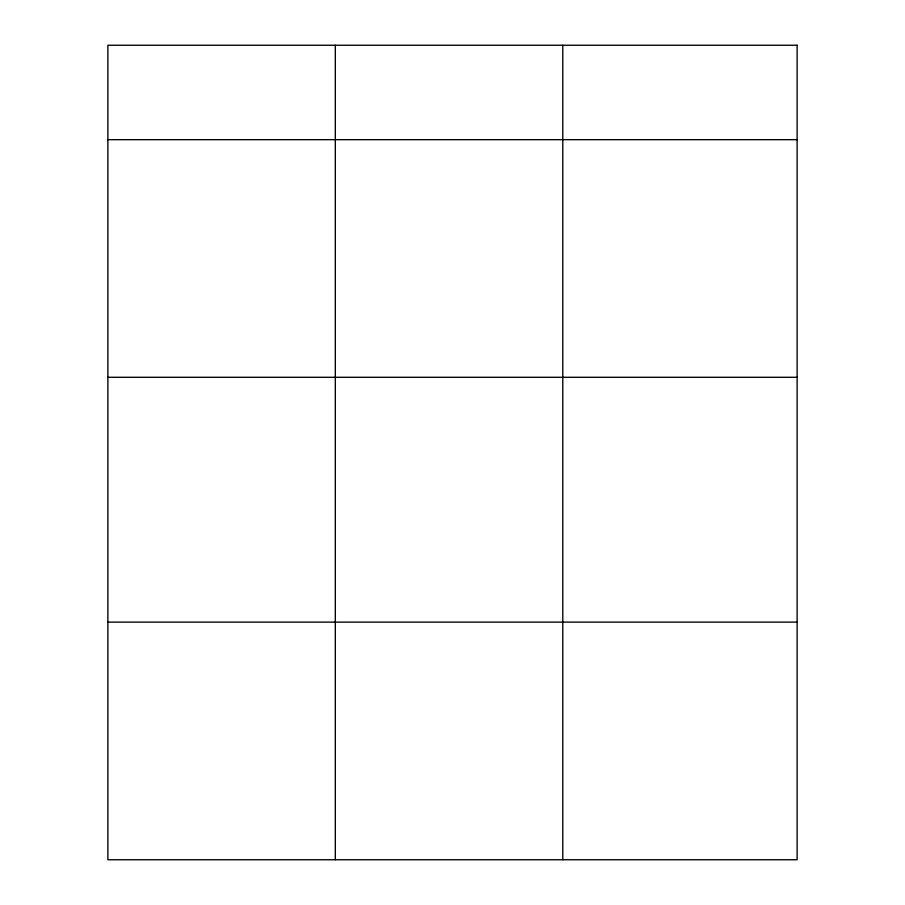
<?xml version="1.0" encoding="UTF-8"?>
<svg xmlns="http://www.w3.org/2000/svg" width="905" height="905" viewBox="0 0 905 905"><rect width="100%" height="100%" fill="white"/><g stroke="black" fill="none" stroke-linecap="round" stroke-linejoin="round"><path stroke-width="1.36" d="M107.876 139.664L797.124 139.664M107.876 377.295L797.124 377.295M107.876 622.12L797.124 622.12M562.786 45.25L562.786 859.75M335.325 45.25L335.325 859.75M797.124 45.25L107.876 45.25L107.876 859.75L797.124 859.75L797.124 45.25"/></g></svg>
